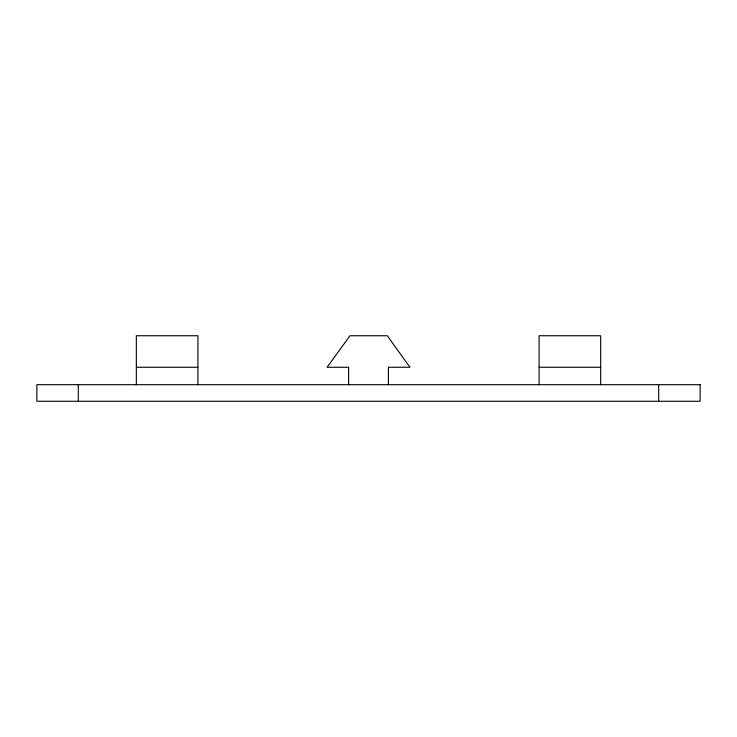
<?xml version="1.0" encoding="UTF-8"?>
<svg xmlns="http://www.w3.org/2000/svg" width="737" height="737" viewBox="0 0 737 737"><rect width="100%" height="100%" fill="white"/><g stroke="black" fill="none" stroke-linecap="round" stroke-linejoin="round"><path stroke-width="1.11" d="M136.345 367.266L197.894 367.266M539.106 367.266L600.655 367.266M658.694 384.677L658.694 401.26M600.655 384.677L600.655 335.74L539.106 335.74L539.106 384.677M388.399 384.677L388.399 367.266L409.956 367.266L387.312 335.74L350.001 335.74L327.044 367.266L348.601 367.266L348.601 384.677M197.894 384.677L197.894 335.74L136.345 335.74L136.345 384.677M78.306 384.677L78.306 401.26M700.15 384.677L36.85 384.677L36.85 401.26L700.15 401.26L700.15 384.677"/></g></svg>
